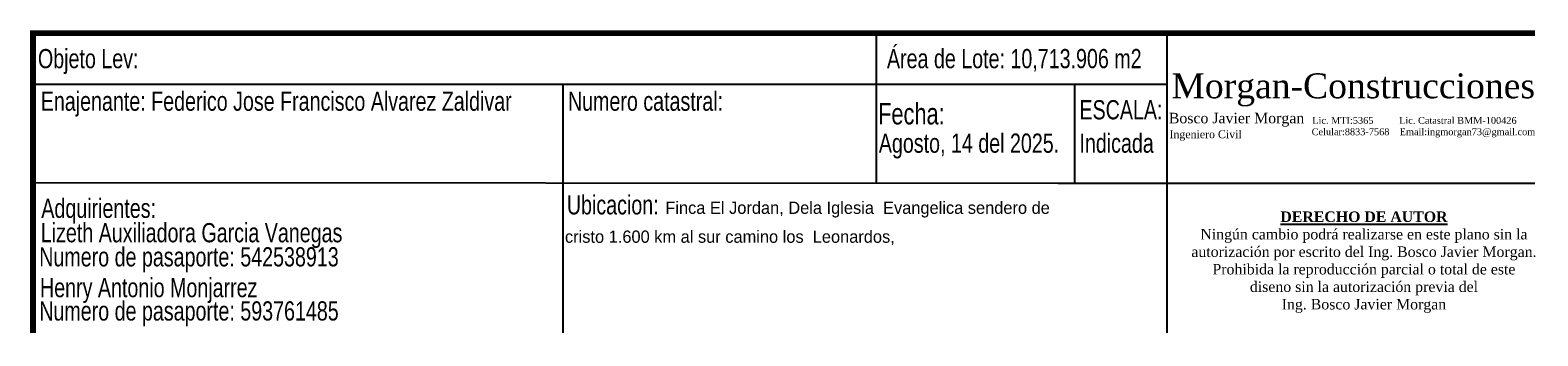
# Model space of a CAD drawing. Header units: millimetres. Extents: x -6666 to 12802, y -941 to 4807.
# Drawn here: x -6666 to -6263.4, y 3201.5 to 3283 of the extents above; entities that cross this region are included whole.
import ezdxf
from ezdxf.enums import TextEntityAlignment as Align

# ---------------------------------------------------------------- set-up
doc = ezdxf.new("R2010")
doc.units = ezdxf.units.MM
doc.layers.add('FRAME 025', color=7, linetype='Continuous')
doc.layers.add('Lotes', color=5, linetype='Continuous')
doc.layers.add('FRAME 070', color=7, linetype='Continuous', lineweight=70)
doc.styles.get("Standard").update_dxf_attribs({"font": 'arial.ttf'})
doc.styles.add('Style-ENGINEERING', font='ENGINEERING.shx')
doc.styles.add('TSN - Swis721 LtCn BT', font='swisscl.ttf')

msp = doc.modelspace()

# ---------------------------------------------------------------- linework, layer by layer
msp.add_line((-6362.3797, 3202.2525), (-6362.3797, 3282.2525))
at = {"color": 7}
msp.add_line((-6391.4374, 3242.2495), (-6264.1243, 3242.1785), dxfattribs=at)
at = {"layer": 'FRAME 070', "lineweight": 25}
for p, q in [((-6665.2633, 3282.2525), (-6665.2633, 3202.2525)), ((-6439.9665, 3268.6213), (-6439.9665, 3282.2525)), ((-6362.3797, 3202.2525), (-6362.3797, 3282.2525)), ((-6665.2633, 3268.6213), (-6362.3797, 3268.6213)), ((-6523.7137, 3202.2525), (-6523.7137, 3268.6213)), ((-6439.9665, 3242.4581), (-6439.9665, 3268.6213)), ((-6387.0091, 3242.247), (-6387.0091, 3268.4102)), ((-6665.2633, 3242.4022), (-6391.4374, 3242.2495))]:
    msp.add_line(p, q, dxfattribs=at)
at = {"layer": 'FRAME 070', "lineweight": 25, "const_width": 1.5243}
msp.add_lwpolyline([(-6264.1243, 3282.2525), (-6665.2633, 3282.2525), (-6665.2633, 3202.2525)], dxfattribs=at)

# ---------------------------------------------------------------- texts
at = {"style": 'Style-ENGINEERING'}
for s, p in [('Finca El Jordan, Dela Iglesia  Evangelica sendero de ', (-6496.3898, 3235.6518)), ('cristo 1.600 km al sur camino los  Leonardos,  ', (-6523.192, 3227.9394))]:
    msp.add_text(s, height=3.27383, dxfattribs=at).set_placement(p, align=Align.MIDDLE_LEFT)
at = {"layer": 'FRAME 025', "style": 'TSN - Swis721 LtCn BT'}
for s, height, p in [('Objeto Lev: ', 5.121234, (-6663.9443, 3275.4369)), ('Área de Lote: 10,713.906 m2', 5.121234, (-6437.1996, 3275.4369)), ('Enajenante: Federico Jose Francisco Alvarez Zaldivar', 5.121234, (-6663.1861, 3264.0788)), ('Numero catastral:', 5.121234, (-6522.3947, 3264.0788)), ('Fecha:', 5.67968, (-6439.5692, 3260.718)), ('ESCALA:', 5.12123, (-6385.7876, 3261.7893)), ('Agosto, 14 del 2025.', 5.121234, (-6439.368, 3252.8819)), ('Indicada', 5.12123, (-6385.7876, 3252.8819)), ('Adquirientes:', 5.121234, (-6663.0501, 3235.516)), ('Ubicacion:', 5.12123, (-6522.6838, 3236.4294)), ('Lizeth Auxiliadora Garcia Vanegas', 5.121234, (-6663.1858, 3228.9982)), ('Numero de pasaporte: 542538913', 5.121234, (-6663.5962, 3222.5615)), ('Henry Antonio Monjarrez', 5.121234, (-6663.3892, 3214.3457)), ('Numero de pasaporte: 593761485', 5.121234, (-6663.593, 3208.1251))]:
    msp.add_text(s, height=height, dxfattribs=at).set_placement(p, align=Align.MIDDLE_LEFT)
at = {"layer": 'Lotes', "color": 7, "attachment_point": 5}
for s, insert, char_height, width in [('{\\fTimes New Roman|b0|i0|c0|p18;Morgan-Construcciones}', (-6312.6658, 3267.0871), 6.652918, 72.712326), ('{\\fTimes New Roman|b1|i0|c0|p18;\\H0.625x;\\C142;                        \\fTimes New Roman|b0|i0|c0|p18; \\H1.6x;\\C7; Bosco Javier Morgan\\P \\H0.75x;Ingeniero Civil}', (-6352.6225, 3257.2445), 2.8, 93.010335), ('{\\fTimes New Roman|b0|i0|c0|p18;\\H0.65x;Lic. MTI:5365          Lic. Catastral BMM-100426\\fTimes New Roman|b1|i0|c0|p18;  \\fTimes New Roman|b0|i0|c0|p18; \\P       Celular:8833-7568    Email:ingmorgan73@gmail.com}', (-6296.3194, 3257.1309), 2.8, 68.7008), ('{\\fTimes New Roman|b1|i0|c0|p18;\\LDERECHO DE AUTOR\\P\\fTimes New Roman|b0|i0|c0|p18;\\lNingún cambio podrá realizarse en este plano sin la\\Pautorización por escrito del Ing. Bosco Javier Morgan.\\PProhibida la reproducción parcial o total de este \\Pdiseno sin la autorización previa del\\PIng. Bosco Javier Morgan}', (-6309.8051, 3221.1329), 2.8, 93.010335)]:
    msp.add_mtext(s, dxfattribs=dict(at, insert=insert, char_height=char_height, width=width))

doc.saveas('drawing.dxf')
